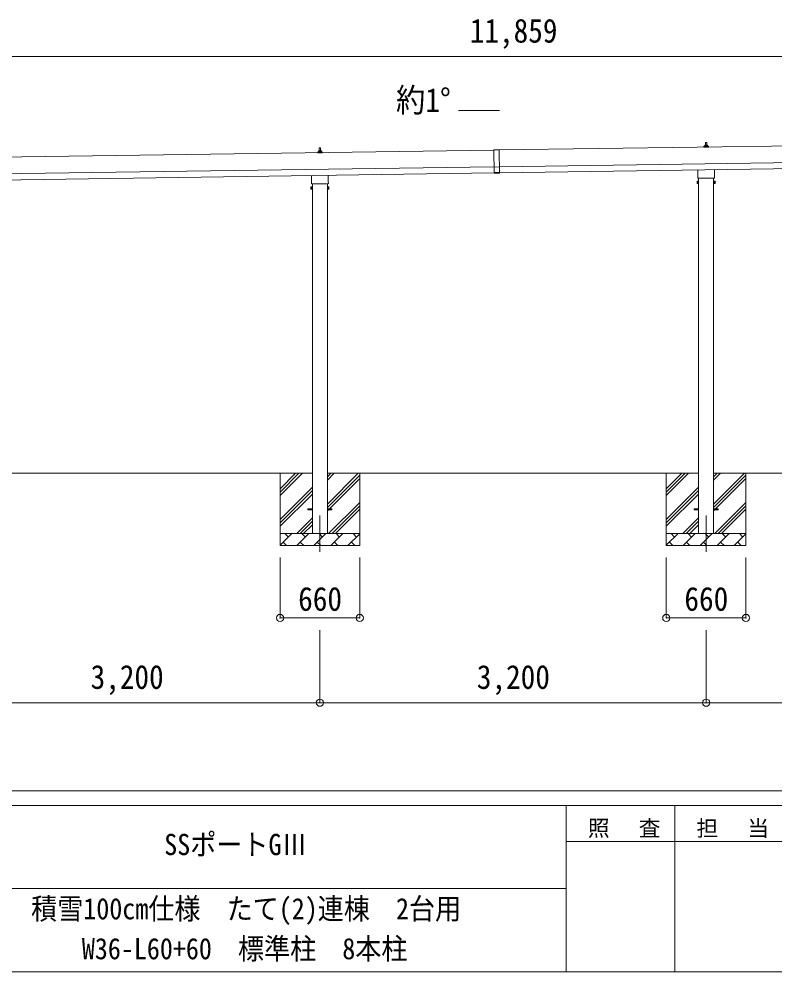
# Model space of a CAD drawing. Units: millimetres at full size, sheet at 1:60. Extents: x -16864 to 16864, y -11640 to 11640.
# Drawn here: x 870 to 7132, y -11640 to -3746 of the extents above; entities that cross this region are included whole.
import ezdxf
from ezdxf.enums import TextEntityAlignment as Align

# ---------------------------------------------------------------- set-up
doc = ezdxf.new("R2010")
doc.units = ezdxf.units.MM
doc.header["$LTSCALE"] = 60
doc.header["$PDMODE"] = 32
doc.header["$PDSIZE"] = 60
doc.linetypes.add('CHAIN1', pattern=[8, 5, -1, 1, -1])
for name, color, linetype, lineweight in [('0-1_Defpoints', 7, 'CHAIN1', 9), ('0-2_TEXT1', 4, 'Continuous', 9), ('0-3_SHAPE', 7, 'Continuous', 9), ('0-7_PARTS2', 7, 'Continuous', 9), ('0-8_TABLE1', 6, 'Continuous', 9), ('F-0', 7, 'Continuous', 9)]:
    doc.layers.add(name, color=color, linetype=linetype, lineweight=lineweight)
doc.styles.add('ＭＳ ゴシック', font='')
doc.styles.get('ＭＳ ゴシック').set_extended_font_data('MS Gothic')

msp = doc.modelspace()

# ---------------------------------------------------------------- linework, layer by layer
at = {"layer": '0-1_Defpoints'}
for p, q in [((3362.19, -7858.64), (3362.19, -8207.64)), ((6562.19, -7858.64), (6562.19, -8207.64))]:
    msp.add_line(p, q, dxfattribs=at)
at = {"layer": '0-2_TEXT1'}
for p, q in [((4850.09, -4502.81), (4514.09, -4507.61)), ((3356.49, -4838.67), (3357.22, -4815.14)), ((3358.22, -4814.17), (3366.77, -4814.17)), ((3367.77, -4815.14), (3368.49, -4838.67)), ((10857.87, -4744.44), (4847.25, -4830.3)), ((6544.24, -4808.45), (6544.24, -4800.74)), ((6580.74, -4808.45), (6544.24, -4808.45)), ((6544.62, -4799.95), (6580.36, -4799.95)), ((6545.01, -4799.77), (6551.73, -4798.14)), ((6552.11, -4797.95), (6572.87, -4797.95)), ((6552.49, -4797.17), (6552.49, -4792.95)), ((6553.49, -4792.95), (6571.49, -4792.95)), ((6556.49, -4792.95), (6557.22, -4769.43)), ((6558.22, -4768.45), (6566.77, -4768.45)), ((6567.77, -4769.43), (6568.49, -4792.95)), ((6572.49, -4797.17), (6572.49, -4792.95)), ((6579.98, -4799.77), (6573.26, -4798.14)), ((6580.74, -4808.45), (6580.74, -4800.74)), ((4802.25, -4830.95), (-933.21, -4912.88)), ((3344.24, -4854.17), (3344.24, -4846.46)), ((3380.74, -4854.17), (3344.24, -4854.17)), ((3344.62, -4845.67), (3380.36, -4845.67)), ((3345.01, -4845.48), (3351.73, -4843.85)), ((3352.11, -4843.67), (3372.87, -4843.67)), ((3352.49, -4842.88), (3352.49, -4838.67)), ((3353.49, -4838.67), (3371.49, -4838.67)), ((3372.49, -4842.88), (3372.49, -4838.67)), ((3379.98, -4845.48), (3373.26, -4843.85)), ((3380.74, -4854.17), (3380.74, -4846.46)), ((4802.24, -4829.95), (4847.23, -4829.3)), ((4802.24, -4829.95), (4804.99, -5022.43)), ((4847.25, -4830.3), (4802.25, -4830.95)), ((4847.23, -4829.3), (4849.98, -5021.79)), ((4849.25, -4970.29), (10859.87, -4884.42)), ((-931.21, -5052.87), (4804.25, -4970.93)), ((4849.26, -4971.29), (4804.27, -4971.93)), ((4849.96, -5020.29), (10860.58, -4934.42)), ((-930.5, -5102.86), (4804.97, -5020.93)), ((3293.89, -5098.16), (3293.89, -5042.51)), ((3430.49, -5040.56), (3430.49, -5098.16)), ((4849.91, -5016.79), (4804.92, -5017.43)), ((4849.98, -5021.79), (4804.99, -5022.43)), ((6493.89, -5052.44), (6493.89, -4996.8)), ((6630.49, -4994.85), (6630.49, -5052.44)), ((3292.19, -5106.93), (3292.19, -5101.43)), ((3430.12, -5110.43), (3294.25, -5110.43)), ((3299.69, -5110.43), (3299.69, -8008.64)), ((3424.69, -8008.64), (3424.69, -5110.43)), ((3432.19, -5101.43), (3432.19, -5106.93)), ((6488.19, -5090.71), (6488.94, -5089.4)), ((6488.19, -5090.71), (6488.19, -5107.71)), ((6488.19, -5107.71), (6488.94, -5109.03)), ((6495.19, -5094.31), (6488.94, -5094.31)), ((6495.19, -5104.12), (6488.94, -5104.12)), ((6495.19, -5109.03), (6488.94, -5109.03)), ((6492.19, -5061.21), (6492.19, -5055.71)), ((6630.12, -5064.71), (6494.25, -5064.71)), ((6497.69, -5108.41), (6495.19, -5108.41)), ((6499.69, -5064.71), (6499.69, -8008.64)), ((6624.69, -8008.64), (6624.69, -5064.71)), ((6626.69, -5108.41), (6629.19, -5108.41)), ((6629.19, -5094.31), (6635.43, -5094.31)), ((6629.19, -5104.12), (6635.43, -5104.12)), ((6629.19, -5109.03), (6635.43, -5109.03)), ((6632.19, -5055.71), (6632.19, -5061.21)), ((6636.19, -5090.71), (6635.43, -5089.4)), ((6636.19, -5107.71), (6635.43, -5109.03)), ((6636.19, -5090.71), (6636.19, -5107.71)), ((3288.19, -5136.43), (3288.94, -5135.11)), ((3288.19, -5136.43), (3288.19, -5153.43)), ((3288.19, -5153.43), (3288.94, -5154.74)), ((3295.19, -5140.02), (3288.94, -5140.02)), ((3295.19, -5149.84), (3288.94, -5149.84)), ((3295.19, -5154.74), (3288.94, -5154.74)), ((3297.69, -5154.13), (3295.19, -5154.13)), ((3426.69, -5154.13), (3429.19, -5154.13)), ((3429.19, -5140.02), (3435.43, -5140.02)), ((3429.19, -5149.84), (3435.43, -5149.84)), ((3429.19, -5154.74), (3435.43, -5154.74)), ((3436.19, -5136.43), (3435.43, -5135.11)), ((3436.19, -5153.43), (3435.43, -5154.74)), ((3436.19, -5136.43), (3436.19, -5153.43)), ((3262.19, -7804.14), (3299.69, -7804.14)), ((3262.19, -7813.14), (3262.19, -7804.14)), ((3262.19, -7804.14), (3299.69, -7804.14)), ((3262.19, -7813.14), (3262.19, -7804.14)), ((3262.19, -7813.14), (3299.69, -7813.14)), ((3262.19, -7813.14), (3299.69, -7813.14)), ((3424.69, -7804.14), (3462.19, -7804.14)), ((3424.69, -7804.14), (3462.19, -7804.14)), ((3424.69, -7813.14), (3462.19, -7813.14)), ((3424.69, -7813.14), (3462.19, -7813.14)), ((3462.19, -7813.14), (3462.19, -7804.14)), ((3462.19, -7813.14), (3462.19, -7804.14)), ((6462.19, -7804.14), (6499.69, -7804.14)), ((6462.19, -7813.14), (6462.19, -7804.14)), ((6462.19, -7804.14), (6499.69, -7804.14)), ((6462.19, -7813.14), (6462.19, -7804.14)), ((6462.19, -7813.14), (6499.69, -7813.14)), ((6462.19, -7813.14), (6499.69, -7813.14)), ((6624.69, -7804.14), (6662.19, -7804.14)), ((6624.69, -7804.14), (6662.19, -7804.14)), ((6624.69, -7813.14), (6662.19, -7813.14)), ((6624.69, -7813.14), (6662.19, -7813.14)), ((6662.19, -7813.14), (6662.19, -7804.14)), ((6662.19, -7813.14), (6662.19, -7804.14))]:
    msp.add_line(p, q, dxfattribs=at)
for points in [[(6495.19, -5109.03), (6495.19, -5089.4), (6488.94, -5089.4)], [(6495.19, -5108.41), (6495.19, -5090.01), (6497.69, -5090.01)], [(6629.19, -5108.41), (6629.19, -5090.01), (6626.69, -5090.01)], [(6629.19, -5109.03), (6629.19, -5089.4), (6635.43, -5089.4)], [(3295.19, -5154.74), (3295.19, -5135.11), (3288.94, -5135.11)], [(3295.19, -5154.13), (3295.19, -5135.73), (3297.69, -5135.73)], [(3429.19, -5154.13), (3429.19, -5135.73), (3426.69, -5135.73)], [(3429.19, -5154.74), (3429.19, -5135.11), (3435.43, -5135.11)]]:
    msp.add_lwpolyline(points, dxfattribs=at)
for points in [[(6497.69, -5109.71), (6497.69, -5088.71), (6499.69, -5088.71), (6499.69, -5109.71)], [(6626.69, -5109.71), (6626.69, -5088.71), (6624.69, -5088.71), (6624.69, -5109.71)], [(3297.69, -5155.43), (3297.69, -5134.43), (3299.69, -5134.43), (3299.69, -5155.43)], [(3426.69, -5155.43), (3426.69, -5134.43), (3424.69, -5134.43), (3424.69, -5155.43)]]:
    msp.add_lwpolyline(points, close=True, dxfattribs=at)
for centre, radius, start, end in [((3358.22, -4815.17), 1, 90, 178.60509), ((3366.77, -4815.17), 1, 1.39491, 90), ((6545.24, -4800.74), 1, 103.62699, 180), ((6551.49, -4797.17), 1, 283.62699, 0), ((6556.58, -4793.59), 4.13, 90, 171.17633), ((6553.49, -4793.95), 1, 90, 180), ((6558.22, -4769.45), 1, 90, 178.60509), ((6565.83, -4792.95), 4.83, 133.60282, 180), ((6559.16, -4792.95), 4.83, 0, 46.39718), ((6566.77, -4769.45), 1, 1.39491, 90), ((6568.41, -4793.59), 4.13, 8.82367, 90), ((6571.49, -4793.95), 1, 0, 90), ((6573.49, -4797.17), 1, 180, 256.37301), ((6579.74, -4800.74), 1, 0, 76.37301), ((3345.24, -4846.46), 1, 103.62699, 180), ((3351.49, -4842.88), 1, 283.62699, 0), ((3356.58, -4839.3), 4.13, 90, 171.17633), ((3353.49, -4839.67), 1, 90, 180), ((3365.83, -4838.67), 4.83, 133.60282, 180), ((3359.16, -4838.67), 4.83, 0, 46.39718), ((3368.41, -4839.3), 4.13, 8.82367, 90), ((3371.49, -4839.67), 1, 0, 90), ((3373.49, -4842.88), 1, 180, 256.37301), ((3379.74, -4846.46), 1, 0, 76.37301), ((3296.19, -5101.43), 4, 125.09963, 180), ((3296.19, -5106.93), 4, 180, 194.47751), ((3296.19, -5106.93), 4, 194.47751, 241.04498), ((3428.19, -5106.93), 4, 298.95502, 345.52249), ((3428.19, -5101.43), 4, 0, 54.90037), ((3428.19, -5106.93), 4, 345.52249, 0), ((6492.53, -5091.85), 4.34, 145.61575, 214.38425), ((6492.53, -5106.57), 4.34, 145.61575, 214.38425), ((6504.43, -5099.21), 16.24, 162.41205, 197.58795), ((6496.19, -5055.71), 4, 125.09963, 180), ((6496.19, -5061.21), 4, 180, 194.47751), ((6496.19, -5061.21), 4, 194.47751, 241.04498), ((6628.19, -5061.21), 4, 298.95502, 345.52249), ((6628.19, -5055.71), 4, 0, 54.90037), ((6628.19, -5061.21), 4, 345.52249, 0), ((6619.94, -5099.21), 16.24, 342.41205, 17.58795), ((6631.84, -5091.85), 4.34, 325.61575, 34.38425), ((6631.84, -5106.57), 4.34, 325.61575, 34.38425), ((3292.53, -5137.57), 4.34, 145.61575, 214.38425), ((3304.43, -5144.93), 16.24, 162.41205, 197.58795), ((3292.53, -5152.29), 4.34, 145.61575, 214.38425), ((3419.94, -5144.93), 16.24, 342.41205, 17.58795), ((3431.84, -5137.57), 4.34, 325.61575, 34.38425), ((3431.84, -5152.29), 4.34, 325.61575, 34.38425)]:
    msp.add_arc(centre, radius, start, end, dxfattribs=at)
at = {"layer": '0-3_SHAPE'}
for p, q in [((3299.69, -7508.64), (224.69, -7508.64)), ((3032.19, -7508.64), (3032.19, -8108.64)), ((3032.19, -7637.12), (3160.67, -7508.64)), ((3032.19, -7693.69), (3217.24, -7508.64)), ((3032.19, -7665.41), (3188.95, -7508.64)), ((6499.69, -7508.64), (3424.69, -7508.64)), ((3424.69, -7565.75), (3481.79, -7508.64)), ((3424.69, -7537.47), (3453.51, -7508.64)), ((3424.69, -7763.74), (3679.78, -7508.64)), ((3424.69, -7792.02), (3692.19, -7524.52)), ((3424.69, -7820.31), (3692.19, -7552.81)), ((3692.19, -7508.64), (3692.19, -8108.64)), ((6232.19, -7508.64), (6232.19, -8108.64)), ((6232.19, -7637.12), (6360.67, -7508.64)), ((6232.19, -7693.69), (6417.24, -7508.64)), ((6232.19, -7665.41), (6388.95, -7508.64)), ((9699.69, -7508.64), (6624.69, -7508.64)), ((6624.69, -7565.75), (6681.79, -7508.64)), ((6624.69, -7537.47), (6653.51, -7508.64)), ((6624.69, -7763.74), (6879.78, -7508.64)), ((6624.69, -7792.02), (6892.19, -7524.52)), ((6624.69, -7820.31), (6892.19, -7552.81)), ((6892.19, -7508.64), (6892.19, -8108.64)), ((3032.19, -7891.68), (3299.69, -7624.18)), ((3032.19, -7919.97), (3299.69, -7652.47)), ((6232.19, -7891.68), (6499.69, -7624.18)), ((6232.19, -7919.97), (6499.69, -7652.47)), ((3032.19, -7948.25), (3299.69, -7680.75)), ((6232.19, -7948.25), (6499.69, -7680.75)), ((3434.34, -8008.64), (3692.19, -7750.8)), ((3462.63, -8008.64), (3692.19, -7779.08)), ((3490.91, -8008.64), (3692.19, -7807.37)), ((6634.34, -8008.64), (6892.19, -7750.8)), ((6662.63, -8008.64), (6892.19, -7779.08)), ((6690.91, -8008.64), (6892.19, -7807.37)), ((3169.78, -8008.64), (3299.69, -7878.74)), ((6369.78, -8008.64), (6499.69, -7878.74)), ((3198.07, -8008.64), (3299.69, -7907.02)), ((3226.35, -8008.64), (3299.69, -7935.31)), ((6398.07, -8008.64), (6499.69, -7907.02)), ((6426.35, -8008.64), (6499.69, -7935.31)), ((3032.19, -8105.8), (3129.34, -8008.64)), ((3032.19, -8008.64), (3692.19, -8008.64)), ((3100.79, -8037.2), (3072.24, -8008.64)), ((3170.76, -8108.64), (3270.76, -8008.64)), ((3242.21, -8037.2), (3213.66, -8008.64)), ((3312.19, -8108.64), (3412.19, -8008.64)), ((3383.63, -8037.2), (3355.08, -8008.64)), ((3453.61, -8108.64), (3553.61, -8008.64)), ((3525.05, -8037.2), (3496.5, -8008.64)), ((3595.03, -8108.64), (3692.19, -8011.48)), ((3666.47, -8037.2), (3637.92, -8008.64)), ((6232.19, -8105.8), (6329.34, -8008.64)), ((6232.19, -8008.64), (6892.19, -8008.64)), ((6300.79, -8037.2), (6272.24, -8008.64)), ((6370.76, -8108.64), (6470.76, -8008.64)), ((6442.21, -8037.2), (6413.66, -8008.64)), ((6512.19, -8108.64), (6612.19, -8008.64)), ((6583.63, -8037.2), (6555.08, -8008.64)), ((6653.61, -8108.64), (6753.61, -8008.64)), ((6725.05, -8037.2), (6696.5, -8008.64)), ((6795.03, -8108.64), (6892.19, -8011.48)), ((6866.47, -8037.2), (6837.92, -8008.64)), ((3692.19, -8108.64), (3032.19, -8108.64)), ((3057.9, -8080.09), (3086.45, -8108.64)), ((3199.32, -8080.09), (3227.87, -8108.64)), ((3340.74, -8080.09), (3369.29, -8108.64)), ((3482.16, -8080.09), (3510.71, -8108.64)), ((3623.58, -8080.09), (3652.13, -8108.64)), ((6892.19, -8108.64), (6232.19, -8108.64)), ((6257.9, -8080.09), (6286.45, -8108.64)), ((6399.32, -8080.09), (6427.87, -8108.64)), ((6540.74, -8080.09), (6569.29, -8108.64)), ((6682.16, -8080.09), (6710.71, -8108.64)), ((6823.58, -8080.09), (6852.13, -8108.64))]:
    msp.add_line(p, q, dxfattribs=at)
at = {"layer": '0-7_PARTS2', "color": 4}
for p, q in [((4514.09, -4507.61), (4514.09, -4502.81)), ((4514.09, -4502.81), (4850.09, -4502.81))]:
    msp.add_line(p, q, dxfattribs=at)
at = {"layer": '0-8_TABLE1'}
for p, q in [((10893.19, -4056), (-965.81, -4056)), ((3032.19, -8707.64), (3032.19, -8207.64)), ((3692.19, -8707.64), (3692.19, -8207.64)), ((6232.19, -8707.64), (6232.19, -8207.64)), ((6892.19, -8707.64), (6892.19, -8207.64)), ((3032.19, -8707.64), (3692.19, -8707.64)), ((6232.19, -8707.64), (6892.19, -8707.64)), ((3362.19, -9409.64), (3362.19, -8809.64)), ((6562.19, -9409.64), (6562.19, -8809.64)), ((3362.19, -9409.64), (162.19, -9409.64)), ((6562.19, -9409.64), (3362.19, -9409.64)), ((9762.19, -9409.64), (6562.19, -9409.64))]:
    msp.add_line(p, q, dxfattribs=at)
for p in [(3032.19, -8707.64), (3692.19, -8707.64), (6232.19, -8707.64), (6892.19, -8707.64), (3362.19, -9409.64), (6562.19, -9409.64)]:
    msp.add_point(p, dxfattribs=at)
at = {"layer": 'F-0', "color": 5, "lineweight": 5}
for p, q in [((-16864.12, -10140), (16015.88, -10140)), ((-16864.12, -10260), (10682.37, -10260)), ((5402.37, -10260), (5402.37, -11640)), ((6302.37, -10260), (6302.37, -11640)), ((5402.37, -10560), (9002.37, -10560)), ((-6897.63, -10950), (5402.37, -10950)), ((-16864.12, -11640), (16015.88, -11640))]:
    msp.add_line(p, q, dxfattribs=at)

# ---------------------------------------------------------------- texts
at = {"layer": '0-7_PARTS2', "style": 'ＭＳ ゴシック', "width": 0.9}
msp.add_text('約1°', height=197.9, dxfattribs=at).set_placement((3993.01, -4575.37), align=Align.BOTTOM_LEFT)
at = {"layer": '0-8_TABLE1', "color": 7, "style": 'ＭＳ ゴシック', "width": 0.9}
for s, p in [('11,859', (4603.69, -4001)), ('660', (3182.19, -8707.64)), ('660', (6382.19, -8707.64)), ('3,200', (1462.19, -9354.64)), ('3,200', (4662.19, -9354.64))]:
    msp.add_text(s, height=197.9, dxfattribs=at).set_placement(p, align=Align.BOTTOM_LEFT)
at = {"layer": 'F-0', "style": 'ＭＳ ゴシック', "width": 0.9}
for s, p in [('SSポートGⅢ ', (2072.37, -10725)), ('積雪100cm仕様\u3000たて(2)連棟\u30002台用', (969.87, -11256.91)), ('W36-L60+60\u3000標準柱\u30008本柱', (1389.87, -11587.74))]:
    msp.add_text(s, height=176, dxfattribs=at).set_placement(p, align=Align.BOTTOM_LEFT)
at = {"layer": 'F-0', "char_height": 132, "attachment_point": 7, "style": 'ＭＳ ゴシック'}
for s, insert in [('\\T1.17;照\u3000査', (5582.37, -10530)), ('\\T1.17;担\u3000当', (6482.37, -10530))]:
    msp.add_mtext(s, dxfattribs=dict(at, insert=insert))

doc.saveas('drawing.dxf')
